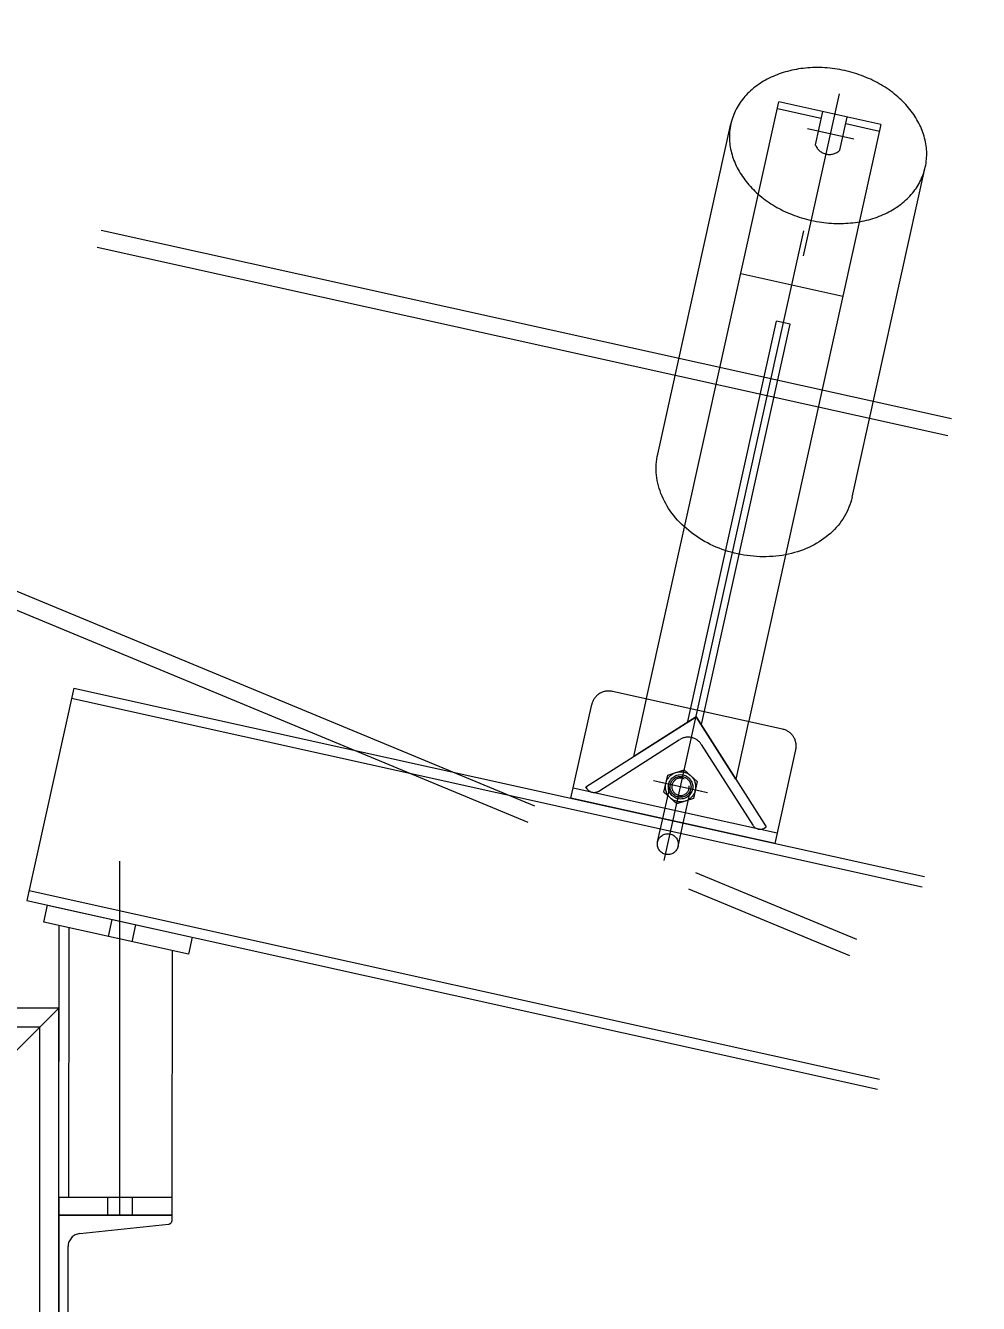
# Model space of a CAD drawing. Header units: inches. Extents: x 0 to 157513, y -28488 to 35640.
# Drawn here: x 34934 to 35481, y 19163 to 19897 of the extents above; entities that cross this region are included whole.
import ezdxf

# ---------------------------------------------------------------- set-up
doc = ezdxf.new("R2010")
doc.units = ezdxf.units.IN
doc.header["$LTSCALE"] = 400
doc.header["$MEASUREMENT"] = 0
doc.linetypes.add('CENTER', pattern=[2, 1.25, -0.25, 0.25, -0.25])
doc.linetypes.add('PHANTOM', pattern=[2.5, 1.25, -0.25, 0.25, -0.25, 0.25, -0.25])
doc.layers.add('BF STR', color=8, linetype='PHANTOM', lineweight=5)
doc.layers.add('cen', color=1, linetype='CENTER')
doc.styles.add('ROMAND', font='romand.shx', dxfattribs={"width": 0.85})
doc.styles.add('ROMANS', font='romans')
doc.dimstyles.new('SAM2 60 SC', dxfattribs={"dimscale": 60, "dimtxt": 2.5, "dimasz": 2.5, "dimexe": 1.25, "dimexo": 0.625, "dimtad": 1, "dimtoh": 1, "dimdec": 0, "dimdsep": 46, "dimtxsty": 'ROMANS', "dimblk": 'OBLIQUE', "dimcen": 2.5, "dimclrd": 1, "dimclre": 1, "dimclrt": 256, "dimadec": 0, "dimazin": 2, "dimtfac": 1, "dimtdec": 0, "dimtofl": 0, "dimtmove": 0, "dimatfit": 3, "dimfxl": 1, "dimtolj": 1, "dimtzin": 0, "dimarcsym": 1})

# ---------------------------------------------------------------- blocks, each defined once
blk = doc.blocks.new('611bf4 strgaele')
at = {"layer": 'BF STR'}
for p, q in [((-269327.5, 34000.14), (-265757.71, 33208.74)), ((-269327.5, 34000.14), (-265757.71, 33208.74)), ((-269329.67, 33990.38), (-265759.88, 33198.98)), ((-267948.03, 33768.83, 0), (-267927.41, 33861.83, 0)), ((-268038.12, 33514.92, 0), (-267962.24, 33857.21, 0)), ((-267903.66, 33844.23, 0), (-267962.24, 33857.21, 0)), ((-267937.96, 33847.74, 0), (-267963.1, 33853.31, 0)), ((-267937.1, 33851.64, 0), (-267941.31, 33832.64, 0)), ((-267927.15, 33829.5, 0), (-267922.94, 33848.5, 0)), ((-268031.77, 33655.14, 0), (-267989.78, 33844.57, 0)), ((-267903.66, 33844.23, 0), (-267979.54, 33501.94, 0)), ((-267919.26, 33835.85, 0), (-267945.73, 33841.72, 0)), ((-267904.52, 33840.32, 0), (-267923.81, 33844.6, 0)), ((-267920.18, 33630.4, 0), (-267878.19, 33819.83, 0)), ((-268028.05, 33421.77, 0), (-267947.9, 33783.28, 0)), ((-267925.54, 33745.53, 0), (-267984.12, 33758.52, 0)), ((-268014.43, 33501.68, 0), (-267963.51, 33731.35, 0)), ((-268006.62, 33499.95, 0), (-267955.7, 33729.62, 0)), ((-267955.7, 33729.62, 0), (-267963.51, 33731.35, 0)), ((-268564.35, 33644.59, -169.38), (-266745.18, 32890.94, -640.43)), ((-268568.26, 33635.39, -169.38), (-266738.59, 32876.95, -640.43)), ((-268366.79, 33520.85, -10023.68), (-268393.85, 33398.81, -10023.68)), ((-268366.79, 33520.85, -10023.68), (-267399.83, 33306.48, -10023.68)), ((-267960.1, 33497.26, 0), (-268057.72, 33518.91, 0)), ((-268368.09, 33514.99, -10023.68), (-267399.83, 33300.33, -10023.68)), ((-268081.56, 33457.61, 0), (-268069.65, 33511.31, 0)), ((-268045.51, 33481.58, 0), (-268038.2, 33514.58, 0)), ((-268072.99, 33464.08, 0), (-268009.73, 33504.38, 0)), ((-268009.73, 33504.38, 0), (-268045.51, 33481.58, 0)), ((-268009.73, 33504.38, 0), (-267969.43, 33441.12, 0)), ((-267986.94, 33468.6, 0), (-268009.73, 33504.38, 0)), ((-267979.62, 33501.59, 0), (-267986.94, 33468.6, 0)), ((-268065.55, 33461.71, 0), (-268019.16, 33491.26, 0)), ((-268006.73, 33488.5, 0), (-267977.18, 33442.12, 0)), ((-267964.4, 33431.64, 0), (-267952.5, 33485.34, 0)), ((-268026.02, 33470.91, 0), (-268016.49, 33473.91, 0)), ((-268016.49, 33473.91, 0), (-268009.11, 33467.16, 0)), ((-268003.14, 33460.71, 0), (-268034.16, 33467.59, 0)), ((-268006.45, 33461.45, 0), (-268030.85, 33466.86, 0)), ((-268028.84, 33445.92, 0), (-268024.51, 33465.45, 0)), ((-268028.19, 33461.14, 0), (-268026.02, 33470.91, 0)), ((-268009.11, 33467.16, 0), (-268011.28, 33457.4, 0)), ((-267964.4, 33431.64, 0), (-268081.56, 33457.61, 0)), ((-267963.11, 33437.47, 0), (-268080.26, 33463.45, 0)), ((-268072.45, 33463.24, 0), (-268072.99, 33464.08, 0)), ((-268072.99, 33464.08, 0), (-268072.45, 33463.24, 0)), ((-268020.81, 33454.39, 0), (-268028.19, 33461.14, 0)), ((-268017.12, 33443.33, 0), (-268012.79, 33462.85, 0)), ((-268011.28, 33457.4, 0), (-268020.81, 33454.39, 0)), ((-268031.8, 33432.54, 0), (-268028.84, 33445.92, 0)), ((-268020.09, 33429.95, 0), (-268017.12, 33443.33, 0)), ((-267970.28, 33440.59, 0), (-267969.43, 33441.12, 0)), ((-268340.44, 33218.4, -169.38), (-268340.44, 33421.42, -169.38)), ((-268392.55, 33404.67, -10023.68), (-267399.83, 33184.59, -10023.68)), ((-268393.85, 33398.81, -10023.68), (-267399.83, 33178.44, -10023.68)), ((-268384.1, 33386.41, -162.75), (-268381.94, 33396.17, -162.75)), ((-268381.94, 33396.17, -162.75), (-268298.95, 33377.77, -162.75)), ((-268301.12, 33368.01, -162.75), (-268384.1, 33386.41, -162.75)), ((-268347, 33378.18, -10030.31), (-268344.84, 33387.95, -10030.31)), ((-268333.33, 33375.15, -10030.31), (-268331.17, 33384.91, -10030.31)), ((-268375.44, 33228.4, -169.38), (-268375.28, 33384.15, -10030.31)), ((-268369.74, 33228.4, -169.38), (-268369.58, 33382.94, -10030.31)), ((-268298.95, 33377.77, -162.75), (-268301.12, 33368.01, -162.75)), ((-268310.44, 33228.4, -169.38), (-268310.28, 33370.34, -10030.31)), ((-268375.44, 33337.13, -169.38), (-269025.19, 33337.13, -169.38)), ((-268525.44, 33187.13, -169.38), (-268375.44, 33337.13, -169.38)), ((-268375.44, 32910.13, -169.38), (-268375.44, 33337.13, -169.38)), ((-268386.44, 33326.13, -169.38), (-269025.19, 33326.13, -169.38)), ((-268386.44, 32910.13, -169.38), (-268386.44, 33326.13, -169.38)), ((-268310.44, 33228.4, -169.38), (-268375.44, 33228.4, -169.38)), ((-268375.44, 33228.4, -169.38), (-268375.44, 33218.4, -169.38)), ((-268347.44, 33228.4, -169.38), (-268347.44, 33218.4, -169.38)), ((-268333.44, 33228.4, -169.38), (-268333.44, 33218.4, -169.38)), ((-268310.44, 33218.4, -169.38), (-268310.44, 33228.4, -169.38)), ((-268375.44, 33218.4, -169.38), (-268310.44, 33218.4, -169.38)), ((-268310.44, 33218.4, -169.38), (-268375.44, 33218.4, -169.38)), ((-268375.44, 33218.4, -169.38), (-268375.44, 33093.4, -169.38)), ((-268310.44, 33215.5, -169.38), (-268310.44, 33218.4, -169.38)), ((-268363.43, 33207.77, -169.38), (-268312.59, 33213.11, -169.38)), ((-268370.14, 33111.49, -169.38), (-268370.14, 33200.31, -169.38))]:
    blk.add_line(p, q, dxfattribs=at)
for centre, radius in [((-268018.65, 33464.15, 0), 8.66), ((-268018.65, 33464.15, 0), 7), ((-268018.65, 33464.15, 0), 6), ((-268025.94, 33431.25, 0), 6)]:
    blk.add_circle(centre, radius, dxfattribs=at)
for centre, radius, start, end in [((-267933.21, 33835.7, 0), 8.66, 200.65857, 314.34098), ((-268059.89, 33509.14, 0), 10, 77.49977, 167.49977), ((-267962.26, 33487.5, 0), 10, 347.49977, 77.49977), ((-268014.32, 33483.67, 0), 9, 32.49977, 122.49977), ((-268018.65, 33464.15, 0), 5, 62.4581, 7.47277), ((-268068.23, 33465.93, 0), 5, 212.49977, 302.49977), ((-267972.96, 33444.8, 0), 5, 212.49977, 302.49977), ((-268312.84, 33215.5, -169.38), 2.4, 276, 0), ((-268362.64, 33200.31, -169.38), 7.5, 96, 180)]:
    blk.add_arc(centre, radius, start, end, dxfattribs=at)
at = {"layer": 'BF STR', "extrusion": (0, 0, -1)}
blk.add_ellipse((-267933.98, 33832.2, 0), major_axis=(55.8, -12.37), ratio=0.770678, dxfattribs=at)
blk.add_ellipse((-267975.98, 33642.77, 0), major_axis=(55.8, -12.37), ratio=0.805134, start_param=0, end_param=3.141593, dxfattribs=at)
blk = doc.blocks.new('_OBLIQUE')
at = {"color": 0, "linetype": 'ByBlock'}
blk.add_line((-0.5, -0.5), (0.5, 0.5), dxfattribs=at)
blk = doc.blocks.new('*D336')
at = {"color": 1, "lineweight": -2}
for p, q in [((36166.35, 22393.88), (38094.91, 22393.88)), ((38019.91, 22393.88), (38019.91, 17807.76)), ((33466.42, 17807.76), (38094.91, 17807.76))]:
    blk.add_line(p, q, dxfattribs=at)
at = {"layer": 'Defpoints', "color": 0}
for p in [(36128.85, 22393.88, 169.38), (33428.92, 17807.76, 23.43), (38019.91, 17807.76)]:
    blk.add_point(p, dxfattribs=at)
at = {"color": 1, "lineweight": -2, "xscale": 150, "yscale": 150, "zscale": 150}
for p, rotation in [((38019.91, 22393.88), 90), ((38019.91, 17807.76), 270)]:
    blk.add_blockref('_OBLIQUE', p, dxfattribs=dict(at, rotation=rotation))
at = {"insert": (37907.41, 20100.82), "char_height": 150, "attachment_point": 5, "rotation": 90, "style": 'ROMANS'}
blk.add_mtext('\\A1;4586', dxfattribs=at)

msp = doc.modelspace()

# ---------------------------------------------------------------- block references
at = {"layer": 'cen', "ltscale": 0.5}
msp.add_blockref('611bf4 strgaele', (303328.68, -14004.25, 169.38), dxfattribs=at)

# ---------------------------------------------------------------- dimensions: what is measured, and where the dimension line sits
dim = msp.add_linear_dim(base=(38019.91, 17807.76), p1=(36128.85, 22393.88, 169.38), p2=(33428.92, 17807.76, 23.43), angle=90, dimstyle='SAM2 60 SC', override={"dimtoh": 0})
dim.commit()
dim.dimension.update_dxf_attribs({"geometry": '*D336', "text_midpoint": (37907.41, 20100.82)})

# ---------------------------------------------------------------- next in the draw order: texts
at = {"insert": (35232.42, 20618.6, 3.42), "char_height": 200, "attachment_point": 1, "rotation": 346.82896, "style": 'ROMAND', "bg_fill": 2}
msp.add_mtext('\\P611-BC2', dxfattribs=at)

doc.saveas('drawing.dxf')
